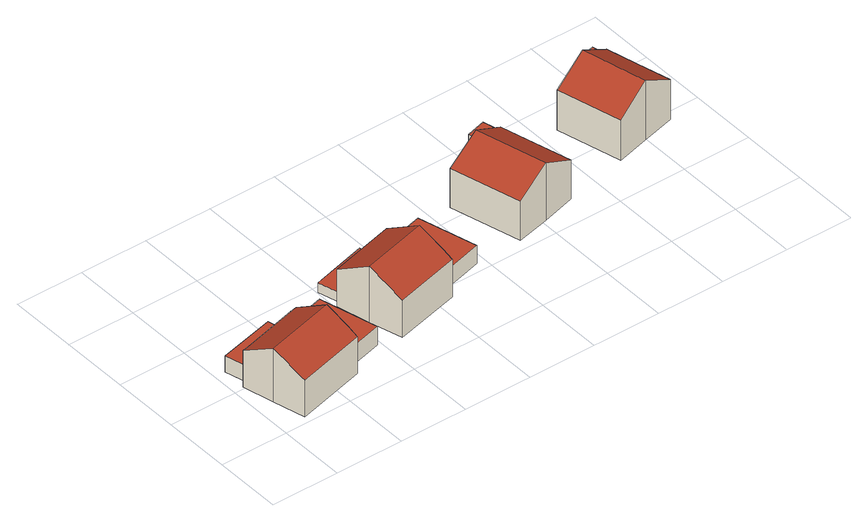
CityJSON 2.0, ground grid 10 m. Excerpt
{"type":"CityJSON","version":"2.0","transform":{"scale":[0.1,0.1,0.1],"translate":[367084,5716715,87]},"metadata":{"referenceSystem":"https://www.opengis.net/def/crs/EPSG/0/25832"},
"CityObjects":{
"building1":{"type":"Building","attributes":{"Gemeindeschluessel":"05513000","Geometrietyp2DReferenz":"3000","function":"31001_1010"},"address":[{"country":"Germany","locality":"Gelsenkirchen","thoroughfareNumber":"33","thoroughfareName":"Im Waldquartier"}],"children":["building1-1","building1-2"]},
"building1-1":{"type":"BuildingPart","attributes":{"roofType":"3100","measuredHeight":8.46,"storeysAboveGround":2},"parents":["building1"],"geometry":[{"type":"MultiSurface","lod":"2","boundaries":[[[0,1,2,3]],[[4,5,1,0]],[[6,7,5,4]],[[8,9,10,11]],[[12,13,9,8]],[[14,15,13,12]],[[16,17,15,14]],[[3,2,17,16]],[[3,16,14,12,0]],[[8,11,6,4,0,12]],[[1,5,7,10,9,13,15,17,2]],[[6,11,18,19]],[[19,18,10,7]]],"semantics":{"surfaces":[{"type":"WallSurface"},{"type":"RoofSurface"},{"type":"GroundSurface"},{"type":"ClosureSurface"}],"values":[0,0,0,0,0,0,0,0,1,1,2,0,3]}}]},
"building1-2":{"type":"BuildingPart","attributes":{"roofType":"9999","measuredHeight":2.52,"storeysAboveGround":2},"address":[{"country":"Germany","locality":"Gelsenkirchen","thoroughfareNumber":"33","thoroughfareName":"Im Waldquartier"}],"parents":["building1"],"geometry":[{"type":"Solid","lod":"2","boundaries":[[[[19,18,20,21]],[[18,10,22,20]],[[21,23,7,19]],[[20,22,23,21]],[[18,19,7,10]],[[10,7,23,22]]]],"semantics":{"surfaces":[{"type":"RoofSurface"},{"type":"WallSurface"},{"type":"GroundSurface"}],"values":[[0,1,1,1,1,2]]}}]},
"building2":{"type":"Building","attributes":{"Geometrietyp2DReferenz":"3000","Gemeindeschluessel":"05513000","function":"31001_2463","roofType":"1000","measuredHeight":2.9,"storeysAboveGround":1},"address":[{"country":"Germany","locality":"Gelsenkirchen","thoroughfareNumber":"33","thoroughfareName":"Im Waldquartier"}],"geometry":[{"type":"Solid","lod":"2","boundaries":[[[[24,25,26,27]],[[28,29,25,24]],[[30,31,29,28]],[[27,26,31,30]],[[28,24,27,30]],[[25,29,31,26]]]],"semantics":{"surfaces":[{"type":"WallSurface"},{"type":"RoofSurface"},{"type":"GroundSurface"}],"values":[[0,0,0,0,1,2]]}}]},
"building3":{"type":"Building","attributes":{"Gemeindeschluessel":"05513000","Geometrietyp2DReferenz":"3000","function":"31001_1010"},"address":[{"country":"Germany","locality":"Gelsenkirchen","thoroughfareNumber":"35","thoroughfareName":"Im Waldquartier"}],"children":["building3-1","building3-2"]},
"building3-1":{"type":"BuildingPart","attributes":{"roofType":"3100","measuredHeight":8.62,"storeysAboveGround":2},"parents":["building3"],"geometry":[{"type":"MultiSurface","lod":"2","boundaries":[[[32,33,34,35]],[[36,37,33,32]],[[38,39,37,36]],[[40,41,42,43]],[[44,45,41,40]],[[46,47,45,44]],[[48,49,47,46]],[[35,34,49,48]],[[35,48,46,44,32]],[[40,43,38,36,32,44]],[[33,37,39,42,41,45,47,49,34]],[[38,43,50,51]],[[42,39,51,50]]],"semantics":{"surfaces":[{"type":"WallSurface"},{"type":"RoofSurface"},{"type":"GroundSurface"},{"type":"ClosureSurface"}],"values":[0,0,0,0,0,0,0,0,1,1,2,0,3]}}]},
"building3-2":{"type":"BuildingPart","attributes":{"roofType":"9999","measuredHeight":1.56,"storeysAboveGround":2},"address":[{"country":"Germany","locality":"Gelsenkirchen","thoroughfareNumber":"35","thoroughfareName":"Im Waldquartier"}],"parents":["building3"],"geometry":[{"type":"Solid","lod":"2","boundaries":[[[[51,50,52,53]],[[50,42,54,52]],[[53,55,39,51]],[[52,54,55,53]],[[50,51,39,42]],[[42,39,55,54]]]],"semantics":{"surfaces":[{"type":"RoofSurface"},{"type":"WallSurface"},{"type":"GroundSurface"}],"values":[[0,1,1,1,1,2]]}}]},
"building4":{"type":"Building","attributes":{"Geometrietyp2DReferenz":"3000","Gemeindeschluessel":"05513000","function":"31001_2463","roofType":"1000","measuredHeight":2.76,"storeysAboveGround":1},"address":[{"country":"Germany","locality":"Gelsenkirchen","thoroughfareNumber":"35","thoroughfareName":"Im Waldquartier"}],"geometry":[{"type":"Solid","lod":"2","boundaries":[[[[56,57,58,59]],[[60,47,57,56]],[[61,62,47,60]],[[59,58,62,61]],[[60,56,59,61]],[[57,47,62,58]]]],"semantics":{"surfaces":[{"type":"WallSurface"},{"type":"RoofSurface"},{"type":"GroundSurface"}],"values":[[0,0,0,0,1,2]]}}]},
"building5":{"type":"Building","attributes":{"Geometrietyp2DReferenz":"3000","Gemeindeschluessel":"05513000","function":"31001_1010","roofType":"3100","measuredHeight":8.98,"storeysAboveGround":2},"address":[{"country":"Germany","locality":"Gelsenkirchen","thoroughfareNumber":"37","thoroughfareName":"Im Waldquartier"}],"geometry":[{"type":"Solid","lod":"2","boundaries":[[[[63,64,65,66]],[[67,68,64,63]],[[69,70,68,67]],[[71,72,70,69]],[[73,74,72,71]],[[75,76,74,73]],[[66,65,76,75]],[[67,63,66,69]],[[75,73,71,69,66]],[[64,68,70,72,74,76,65]]]],"semantics":{"surfaces":[{"type":"WallSurface"},{"type":"RoofSurface"},{"type":"GroundSurface"}],"values":[[0,0,0,0,0,0,0,1,1,2]]}}]},
"building6":{"type":"Building","attributes":{"Geometrietyp2DReferenz":"3000","Gemeindeschluessel":"05513000","function":"31001_2463","roofType":"1000","measuredHeight":2.62,"storeysAboveGround":1},"address":[{"country":"Germany","locality":"Gelsenkirchen","thoroughfareNumber":"37","thoroughfareName":"Im Waldquartier"}],"geometry":[{"type":"Solid","lod":"2","boundaries":[[[[77,78,79,80]],[[81,82,78,77]],[[83,84,82,81]],[[80,79,84,83]],[[81,77,80,83]],[[78,82,84,79]]]],"semantics":{"surfaces":[{"type":"WallSurface"},{"type":"RoofSurface"},{"type":"GroundSurface"}],"values":[[0,0,0,0,1,2]]}}]},
"building7":{"type":"Building","attributes":{"Geometrietyp2DReferenz":"3000","Gemeindeschluessel":"05513000","function":"31001_1010","roofType":"3100","measuredHeight":9.35,"storeysAboveGround":2},"address":[{"country":"Germany","locality":"Gelsenkirchen","thoroughfareNumber":"39","thoroughfareName":"Im Waldquartier"}],"geometry":[{"type":"Solid","lod":"2","boundaries":[[[[85,86,87,88]],[[89,90,86,85]],[[91,92,90,89]],[[93,94,92,91]],[[95,96,94,93]],[[97,98,96,95]],[[88,87,98,97]],[[89,85,88,91]],[[97,95,93,91,88]],[[86,90,92,94,96,98,87]]]],"semantics":{"surfaces":[{"type":"WallSurface"},{"type":"RoofSurface"},{"type":"GroundSurface"}],"values":[[0,0,0,0,0,0,0,1,1,2]]}}]},
"building8":{"type":"Building","attributes":{"Geometrietyp2DReferenz":"3000","Gemeindeschluessel":"05513000","function":"31001_2463","roofType":"1000","measuredHeight":2.57,"storeysAboveGround":1},"address":[{"country":"Germany","locality":"Gelsenkirchen","thoroughfareNumber":"39","thoroughfareName":"Im Waldquartier"}],"geometry":[{"type":"Solid","lod":"2","boundaries":[[[[99,100,101,102]],[[103,104,100,99]],[[105,106,104,103]],[[102,101,106,105]],[[103,99,102,105]],[[100,104,106,101]]]],"semantics":{"surfaces":[{"type":"WallSurface"},{"type":"RoofSurface"},{"type":"GroundSurface"}],"values":[[0,0,0,0,1,2]]}}]}
},
"vertices":[
[21,51,96],[21,51,12],[33,5,12],[33,5,69],[10,97,69],[10,97,12],[20,99,69],[20,99,12],[113,123,69],[113,123,12],[102,120,12],[102,120,70],[125,77,96],[125,77,12],[133,46,78],[133,46,12],[136,31,69],[136,31,12],[102,120,37],[20,99,37],
[94,154,37],[11,134,37],[94,154,12],[11,134,12],
[191,61,39],[191,61,10],[169,147,10],[169,147,39],[133,46,39],[133,46,10],[111,132,39],[111,132,10],
[211,102,97],[211,102,10],[224,54,10],[224,54,68],[199,151,68],[199,151,10],[207,153,68],[207,153,10],[296,176,68],[296,176,10],[289,174,10],[289,174,68],[309,127,97],[309,127,10],[318,93,77],[318,93,10],[321,78,68],[321,78,10],[289,174,25],[207,153,25],
[280,208,25],[198,187,25],[280,208,10],[198,187,10],
[385,110,38],[385,110,10],[362,197,10],[362,197,38],[318,93,38],[295,180,38],[295,180,10],
[454,112,71],[454,112,10],[503,124,10],[503,124,99],[427,216,71],[427,216,10],[477,228,99],[477,228,10],[526,241,71],[526,241,10],[536,202,71],[536,202,10],[553,137,71],[553,137,10],
[565,210,35],[565,210,9],[543,297,9],[543,297,35],[536,202,35],[536,202,9],[514,289,35],[514,289,9],
[650,161,69],[650,161,7],[698,174,7],[698,174,100],[626,256,69],[626,256,7],[675,268,100],[675,268,7],[723,281,69],[723,281,7],[734,237,69],[734,237,7],[747,186,69],[747,186,7],
[763,244,32],[763,244,6],[741,331,6],[741,331,32],[734,237,32],[734,237,6],[712,324,32],[712,324,6]
]}
